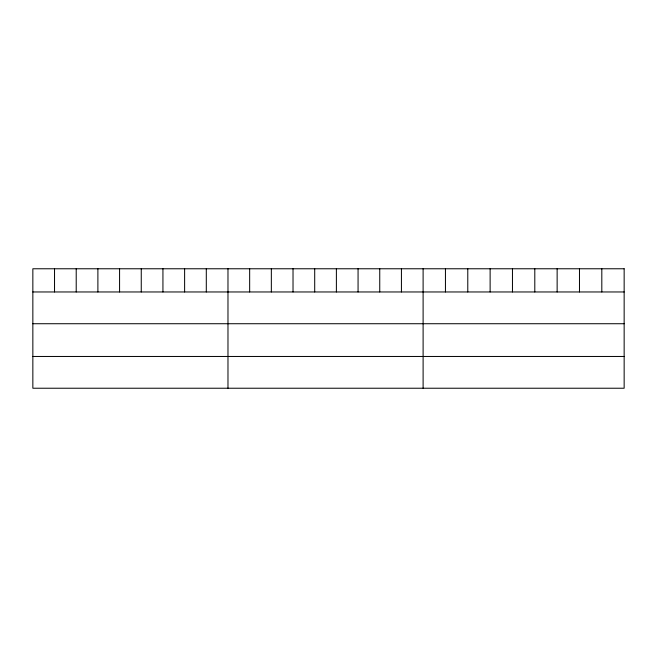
<?xml version="1.0" encoding="UTF-8"?>
<svg xmlns="http://www.w3.org/2000/svg" width="657" height="657" viewBox="0 0 657 657"><rect width="100%" height="100%" fill="white"/><g stroke="black" fill="none" stroke-linecap="round" stroke-linejoin="round"><path stroke-width="0.99" d="M32.85 291.963L624.15 291.963M32.85 323.729L624.15 323.729M32.85 356.464L624.15 356.464M601.812 268.77L601.812 291.963M579.474 268.77L579.474 291.963M557.136 268.77L557.136 291.963M534.798 268.77L534.798 291.963M512.46 268.77L512.46 291.963M490.122 268.77L490.122 291.963M467.784 268.77L467.784 291.963M445.446 268.77L445.446 291.963M423.108 268.77L423.108 388.23M401.427 268.77L401.427 291.963M379.746 268.77L379.746 291.963M358.065 268.77L358.065 291.963M336.384 268.77L336.384 291.963M314.703 268.77L314.703 291.963M293.022 268.77L293.022 291.963M271.341 268.77L271.341 291.963M249.66 268.77L249.66 291.963M227.979 268.77L227.979 388.23M206.298 268.77L206.298 291.963M184.617 268.77L184.617 291.963M162.936 268.77L162.936 291.963M141.255 268.77L141.255 291.963M119.574 268.77L119.574 291.963M97.893 268.77L97.893 291.963M76.212 268.77L76.212 291.963M54.531 268.77L54.531 291.963M624.15 268.77L32.85 268.77L32.85 388.23L624.15 388.23L624.15 268.77"/></g></svg>
